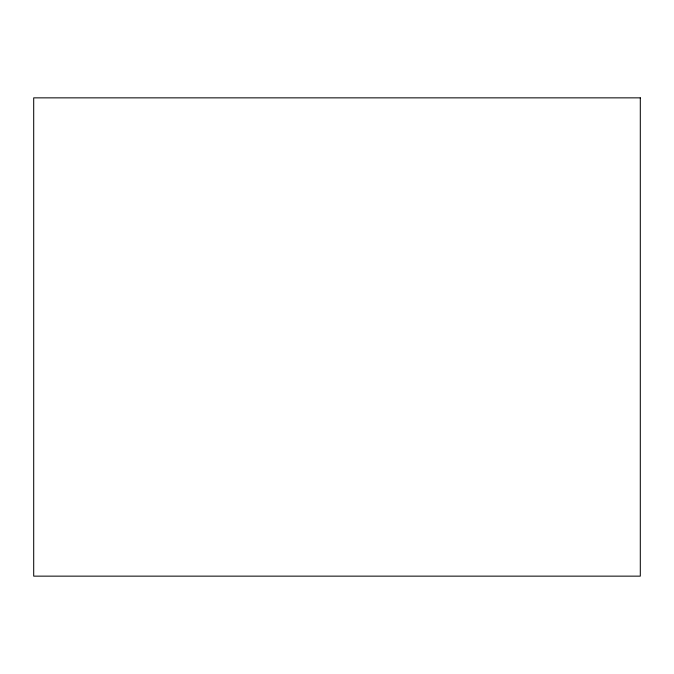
<?xml version="1.0" encoding="UTF-8"?>
<svg xmlns="http://www.w3.org/2000/svg" width="674" height="674" viewBox="0 0 674 674"><rect width="100%" height="100%" fill="white"/><g stroke="black" fill="none" stroke-linecap="round" stroke-linejoin="round"><path stroke-width="1.01" d="M640.3 97.856L33.7 97.856L33.7 576.144L640.3 576.144L640.3 97.856"/></g></svg>
